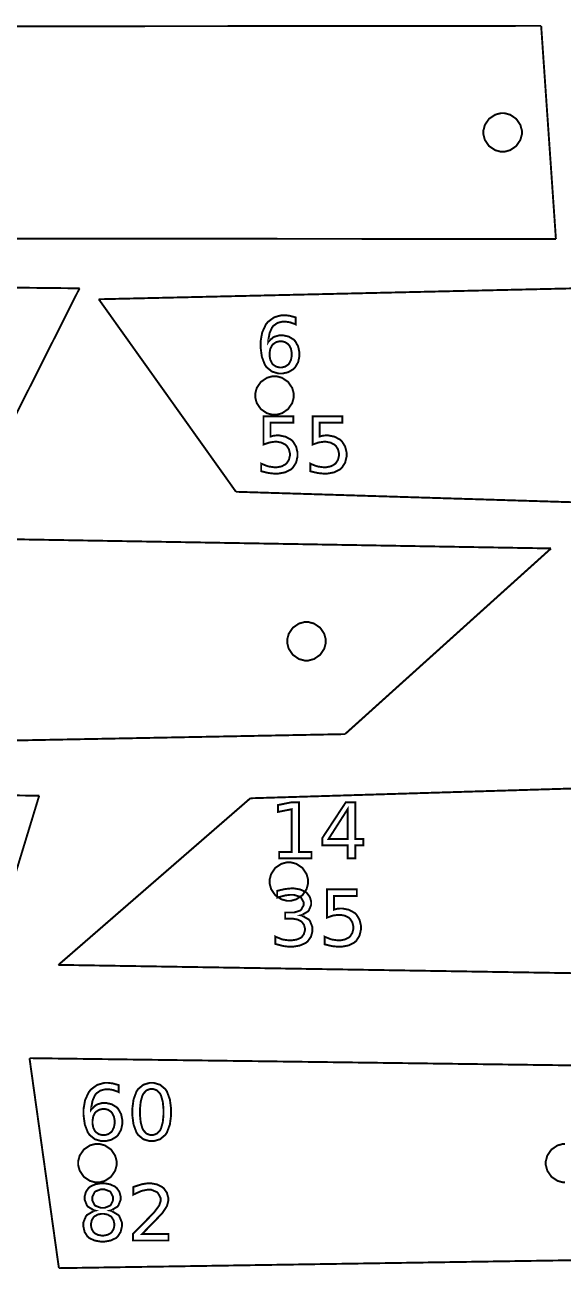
# Model space of a CAD drawing. Extents: x 0 to 51.8, y 1.6 to 26.8.
# Drawn here: x 25.17 to 28.08, y 7.61 to 14.34 of the extents above; entities that cross this region are included whole.
import ezdxf

# ---------------------------------------------------------------- set-up
doc = ezdxf.new("R2010")
doc.units = 0
doc.layers.get('0').update_dxf_attribs({"linetype": 'CONTINUOUS'})

msp = doc.modelspace()

# ---------------------------------------------------------------- linework, layer by layer
at = {"color": 0, "const_width": 0.010417}
for points in [[(22.6238, 14.3333), (27.9574, 14.3381)], [(27.9574, 14.3381), (28.0372, 13.1849)], [(22.7051, 13.1896), (28.0372, 13.1849)], [(20.5243, 12.9709), (25.4611, 12.9183)], [(25.4611, 12.9183), (24.8844, 11.7726)], [(25.5653, 12.8592), (30.4333, 12.9709)], [(25.5653, 12.8592), (26.3071, 11.8178)], [(26.3071, 11.8178), (29.9087, 11.706)], [(24.2614, 11.5753), (28.0108, 11.5113)], [(28.0108, 11.5113), (26.8968, 10.5069)], [(23.5617, 10.4429), (26.8968, 10.5069)], [(21.2974, 10.2233), (25.2429, 10.1738)], [(25.2429, 10.1738), (24.8579, 8.90788)], [(26.3847, 10.1599), (25.3471, 9.25874)], [(26.3847, 10.1599), (28.475, 10.2233)], [(25.3471, 9.25874), (29.2782, 9.19536)], [(25.1906, 8.75418), (28.5964, 8.70876)], [(25.1906, 8.75418), (25.3496, 7.61828)], [(28.0865, 8.08208), (28.0764, 8.08208), (28.046, 8.09028), (28.0129, 8.11263), (27.9906, 8.14572), (27.9824, 8.17617), (27.9824, 8.18625), (27.9824, 8.1964), (27.9906, 8.22683), (28.0129, 8.25993), (28.046, 8.28228), (28.0764, 8.29042), (28.0865, 8.29042)], [(25.3496, 7.61828), (28.2949, 7.66368)]]:
    msp.add_lwpolyline(points, dxfattribs=at)
for points in [[(27.8532, 13.7614), (27.8532, 13.7514), (27.845, 13.7209), (27.8226, 13.6878), (27.7896, 13.6655), (27.7592, 13.6573), (27.749, 13.6573), (27.7389, 13.6573), (27.7085, 13.6655), (27.6754, 13.6878), (27.6531, 13.7209), (27.6449, 13.7514), (27.6449, 13.7614), (27.6449, 13.7716), (27.6531, 13.802), (27.6754, 13.8351), (27.7085, 13.8575), (27.7389, 13.8656), (27.749, 13.8656), (27.7592, 13.8656), (27.7896, 13.8575), (27.8226, 13.8351), (27.845, 13.802), (27.8532, 13.7716), (27.8532, 13.7614)], [(26.6196, 12.3385), (26.6196, 12.3284), (26.6114, 12.298), (26.589, 12.2649), (26.556, 12.2425), (26.5256, 12.2343), (26.5154, 12.2343), (26.5053, 12.2343), (26.4749, 12.2425), (26.4417, 12.2649), (26.4194, 12.298), (26.4112, 12.3284), (26.4112, 12.3385), (26.4112, 12.3486), (26.4194, 12.3791), (26.4417, 12.4122), (26.4749, 12.4345), (26.5053, 12.4427), (26.5154, 12.4427), (26.5256, 12.4427), (26.556, 12.4345), (26.589, 12.4122), (26.6114, 12.3791), (26.6196, 12.3486), (26.6196, 12.3385)], [(26.7926, 11.0091), (26.7926, 10.999), (26.7844, 10.9686), (26.7621, 10.9355), (26.729, 10.9131), (26.6986, 10.9049), (26.6885, 10.9049), (26.6783, 10.9049), (26.6479, 10.9131), (26.6149, 10.9355), (26.5925, 10.9686), (26.5843, 10.999), (26.5843, 11.0091), (26.5843, 11.0193), (26.5925, 11.0497), (26.6149, 11.0828), (26.6479, 11.1051), (26.6783, 11.1133), (26.6885, 11.1133), (26.6986, 11.1133), (26.729, 11.1051), (26.7621, 11.0828), (26.7844, 11.0497), (26.7926, 11.0193), (26.7926, 11.0091)], [(26.6972, 9.70936), (26.6972, 9.69928), (26.689, 9.66883), (26.6667, 9.63574), (26.6336, 9.61339), (26.6032, 9.60519), (26.5931, 9.60519), (26.5829, 9.60519), (26.5525, 9.61339), (26.5194, 9.63574), (26.4971, 9.66883), (26.4889, 9.69928), (26.4889, 9.70936), (26.4889, 9.71951), (26.4971, 9.74994), (26.5194, 9.78304), (26.5525, 9.80539), (26.5829, 9.81353), (26.5931, 9.81353), (26.6032, 9.81353), (26.6336, 9.80539), (26.6667, 9.78304), (26.689, 9.74994), (26.6972, 9.71951), (26.6972, 9.70936)], [(25.6621, 8.18625), (25.6621, 8.17617), (25.6539, 8.14572), (25.6315, 8.11263), (25.5985, 8.09028), (25.5679, 8.08208), (25.5579, 8.08208), (25.5478, 8.08208), (25.5174, 8.09028), (25.4842, 8.11263), (25.4618, 8.14572), (25.4538, 8.17617), (25.4538, 8.18625), (25.4538, 8.1964), (25.4618, 8.22683), (25.4842, 8.25993), (25.5174, 8.28228), (25.5478, 8.29042), (25.5579, 8.29042), (25.5679, 8.29042), (25.5985, 8.28228), (25.6315, 8.25993), (25.6539, 8.22683), (25.6621, 8.1964), (25.6621, 8.18625)]]:
    msp.add_lwpolyline(points, close=True, dxfattribs=at)
at = {"color": 1, "const_width": 0.010417}
for points in [[(26.6304, 12.7606), (26.6304, 12.723), (26.6278, 12.7243), (26.6015, 12.7337), (26.599, 12.7343), (26.5964, 12.735), (26.575, 12.7382), (26.5679, 12.7382), (26.5589, 12.7382), (26.5319, 12.7313), (26.5092, 12.7153), (26.5057, 12.7107), (26.5021, 12.7061), (26.4889, 12.6763), (26.4818, 12.637), (26.4814, 12.6278), (26.4833, 12.6307), (26.5082, 12.6532), (26.5113, 12.6547), (26.5143, 12.6563), (26.5419, 12.6642), (26.5512, 12.6642), (26.5614, 12.6642), (26.5921, 12.6573), (26.619, 12.6411), (26.6235, 12.6364), (26.6279, 12.6318), (26.6435, 12.6037), (26.6501, 12.5716), (26.6501, 12.5609), (26.6501, 12.5504), (26.6432, 12.5187), (26.6269, 12.4906), (26.6224, 12.4858), (26.6178, 12.4812), (26.5901, 12.4647), (26.5592, 12.4576), (26.5489, 12.4576), (26.5372, 12.4576), (26.5022, 12.4677), (26.4728, 12.4913), (26.4681, 12.498), (26.4635, 12.5047), (26.4472, 12.5474), (26.4403, 12.5981), (26.4403, 12.615), (26.4403, 12.6312), (26.4488, 12.6797), (26.4688, 12.7227), (26.4744, 12.7298), (26.4801, 12.7369), (26.5144, 12.762), (26.5532, 12.7727), (26.5663, 12.7727), (26.574, 12.7727), (26.5949, 12.7702), (26.5975, 12.7697), (26.6, 12.7692), (26.6275, 12.7616), (26.6304, 12.7606)], [(26.5489, 12.6317), (26.5426, 12.6317), (26.5239, 12.627), (26.5075, 12.6159), (26.5047, 12.6128), (26.5021, 12.6097), (26.4926, 12.5904), (26.4887, 12.5683), (26.4887, 12.5609), (26.4887, 12.5536), (26.4926, 12.5316), (26.5021, 12.5123), (26.5047, 12.5091), (26.5075, 12.5059), (26.5239, 12.4949), (26.5426, 12.4902), (26.5489, 12.4902), (26.555, 12.4902), (26.5735, 12.4949), (26.5897, 12.5059), (26.5925, 12.5091), (26.5951, 12.5123), (26.6047, 12.5316), (26.6087, 12.5536), (26.6087, 12.5609), (26.6087, 12.5683), (26.6047, 12.5904), (26.5951, 12.6097), (26.5925, 12.6128), (26.5897, 12.6159), (26.5735, 12.627), (26.555, 12.6317), (26.5489, 12.6317)], [(26.4561, 12.2258), (26.6176, 12.2258), (26.6176, 12.191), (26.4939, 12.191), (26.4939, 12.1166), (26.4954, 12.1171), (26.5101, 12.1209), (26.5117, 12.1212), (26.5132, 12.1214), (26.5256, 12.1227), (26.5297, 12.1227), (26.5411, 12.1227), (26.5751, 12.1157), (26.6053, 12.0993), (26.6103, 12.0947), (26.6151, 12.0901), (26.6325, 12.062), (26.64, 12.0301), (26.64, 12.0194), (26.64, 12.0085), (26.6324, 11.9758), (26.6144, 11.9477), (26.6094, 11.9432), (26.6043, 11.9387), (26.5726, 11.9228), (26.5357, 11.9161), (26.5235, 11.9161), (26.5136, 11.9161), (26.4876, 11.9188), (26.4844, 11.9193), (26.4811, 11.9199), (26.4469, 11.928), (26.4433, 11.9291), (26.4433, 11.9703), (26.4464, 11.9687), (26.4781, 11.9562), (26.4814, 11.9553), (26.4846, 11.9546), (26.5131, 11.9506), (26.5226, 11.9506), (26.5304, 11.9506), (26.554, 11.9552), (26.5747, 11.966), (26.5782, 11.969), (26.5815, 11.9722), (26.5935, 11.9909), (26.5987, 12.0123), (26.5987, 12.0194), (26.5987, 12.0265), (26.5935, 12.0477), (26.5815, 12.0665), (26.5782, 12.0695), (26.5747, 12.0726), (26.554, 12.0835), (26.5304, 12.0882), (26.5226, 12.0882), (26.5143, 12.0882), (26.4924, 12.0851), (26.4896, 12.0845), (26.4868, 12.0839), (26.459, 12.0745), (26.4561, 12.0732), (26.4561, 12.2258)], [(26.7215, 12.2258), (26.8829, 12.2258), (26.8829, 12.191), (26.7592, 12.191), (26.7592, 12.1166), (26.7607, 12.1171), (26.7756, 12.1209), (26.7771, 12.1212), (26.7785, 12.1214), (26.7908, 12.1227), (26.795, 12.1227), (26.8064, 12.1227), (26.8406, 12.1157), (26.8706, 12.0993), (26.8756, 12.0947), (26.8804, 12.0901), (26.8978, 12.062), (26.9053, 12.0301), (26.9053, 12.0194), (26.9053, 12.0085), (26.8976, 11.9758), (26.8797, 11.9477), (26.8747, 11.9432), (26.8696, 11.9387), (26.8379, 11.9228), (26.801, 11.9161), (26.7888, 11.9161), (26.779, 11.9161), (26.7529, 11.9188), (26.7497, 11.9193), (26.7464, 11.9199), (26.7122, 11.928), (26.7086, 11.9291), (26.7086, 11.9703), (26.7117, 11.9687), (26.7433, 11.9562), (26.7467, 11.9553), (26.7499, 11.9546), (26.7783, 11.9506), (26.7879, 11.9506), (26.7957, 11.9506), (26.8193, 11.9552), (26.84, 11.966), (26.8435, 11.969), (26.8468, 11.9722), (26.8589, 11.9909), (26.864, 12.0123), (26.864, 12.0194), (26.864, 12.0265), (26.8589, 12.0477), (26.8468, 12.0665), (26.8435, 12.0695), (26.84, 12.0726), (26.8193, 12.0835), (26.7957, 12.0882), (26.7879, 12.0882), (26.7796, 12.0882), (26.7576, 12.0851), (26.7549, 12.0845), (26.7522, 12.0839), (26.7243, 12.0745), (26.7215, 12.0732), (26.7215, 12.2258)], [(26.5406, 9.86888), (26.6079, 9.86888), (26.6079, 10.1006), (26.5347, 10.0861), (26.5347, 10.1234), (26.6074, 10.1382), (26.6485, 10.1382), (26.6485, 9.86888), (26.7156, 9.86888), (26.7156, 9.83436), (26.5406, 9.83436), (26.5406, 9.86888)], [(26.901, 10.1382), (26.9526, 10.1382), (26.9526, 9.94026), (26.996, 9.94026), (26.996, 9.90597), (26.9526, 9.90597), (26.9526, 9.83436), (26.9118, 9.83436), (26.9118, 9.90597), (26.7746, 9.90597), (26.7746, 9.94569), (26.901, 10.1382)], [(26.9118, 10.1024), (26.8081, 9.94026), (26.9118, 9.94026), (26.9118, 10.1024)], [(26.6581, 9.52675), (26.6629, 9.52572), (26.7013, 9.50385), (26.704, 9.50049), (26.7068, 9.49718), (26.7207, 9.46272), (26.7207, 9.45122), (26.7207, 9.44129), (26.7129, 9.41135), (26.6949, 9.38569), (26.6897, 9.38157), (26.6846, 9.3775), (26.6522, 9.36317), (26.6143, 9.35704), (26.6018, 9.35704), (26.5919, 9.35704), (26.5658, 9.36029), (26.5625, 9.36094), (26.5592, 9.3616), (26.5242, 9.37082), (26.5206, 9.37201), (26.5206, 9.41174), (26.5235, 9.4101), (26.5547, 9.3974), (26.5582, 9.39654), (26.5615, 9.39572), (26.5908, 9.39154), (26.6007, 9.39154), (26.6092, 9.39154), (26.6347, 9.39535), (26.6561, 9.40424), (26.6594, 9.40674), (26.6629, 9.40935), (26.6746, 9.42557), (26.6797, 9.44482), (26.6797, 9.45122), (26.6797, 9.45725), (26.675, 9.47515), (26.6639, 9.49061), (26.6608, 9.49311), (26.6576, 9.49567), (26.6383, 9.5045), (26.616, 9.50831), (26.6085, 9.50831), (26.5732, 9.50831), (26.5732, 9.54215), (26.6103, 9.54215), (26.6218, 9.54215), (26.6537, 9.55231), (26.6565, 9.55431), (26.6592, 9.55638), (26.6728, 9.58106), (26.6728, 9.58925), (26.6728, 9.59819), (26.6588, 9.62299), (26.656, 9.62506), (26.6533, 9.62717), (26.6197, 9.63764), (26.6085, 9.63764), (26.5994, 9.63764), (26.5754, 9.6346), (26.5722, 9.63396), (26.569, 9.63336), (26.5336, 9.62375), (26.5297, 9.62244), (26.5297, 9.65912), (26.5336, 9.66021), (26.5701, 9.66835), (26.5736, 9.66889), (26.5769, 9.66943), (26.6033, 9.67215), (26.6122, 9.67215), (26.6226, 9.67215), (26.654, 9.66683), (26.6817, 9.65446), (26.6863, 9.65087), (26.6907, 9.64735), (26.7067, 9.62587), (26.7136, 9.60151), (26.7136, 9.59338), (26.7136, 9.58274), (26.7014, 9.55376), (26.699, 9.55083), (26.6967, 9.54796), (26.6625, 9.52789), (26.6581, 9.52675)], [(26.7992, 9.66672), (26.9606, 9.66672), (26.9606, 9.632), (26.8369, 9.632), (26.8369, 9.55757), (26.8383, 9.55811), (26.8532, 9.5619), (26.8547, 9.56213), (26.8561, 9.56239), (26.8686, 9.56364), (26.8728, 9.56364), (26.884, 9.56364), (26.9182, 9.55664), (26.9482, 9.54031), (26.9532, 9.53564), (26.9582, 9.53103), (26.9754, 9.50293), (26.9829, 9.47103), (26.9829, 9.46035), (26.9829, 9.44949), (26.9753, 9.41678), (26.9575, 9.38872), (26.9524, 9.38417), (26.9472, 9.37967), (26.9157, 9.36382), (26.8788, 9.35704), (26.8664, 9.35704), (26.8567, 9.35704), (26.8306, 9.35975), (26.8274, 9.36029), (26.824, 9.36083), (26.7899, 9.36897), (26.7864, 9.37007), (26.7864, 9.41129), (26.7894, 9.40967), (26.8211, 9.39719), (26.8243, 9.39632), (26.8276, 9.39556), (26.8561, 9.39154), (26.8656, 9.39154), (26.8733, 9.39154), (26.8969, 9.39615), (26.9176, 9.40696), (26.9211, 9.41), (26.9246, 9.41314), (26.9365, 9.43192), (26.9417, 9.45324), (26.9417, 9.46035), (26.9417, 9.46744), (26.9365, 9.48872), (26.9246, 9.50743), (26.9211, 9.51047), (26.9176, 9.51361), (26.8969, 9.52447), (26.8733, 9.52914), (26.8656, 9.52914), (26.8574, 9.52914), (26.8353, 9.5261), (26.8326, 9.52544), (26.8299, 9.52485), (26.8019, 9.51546), (26.7992, 9.51417), (26.7992, 9.66672)], [(25.6729, 8.60835), (25.6729, 8.57081), (25.6703, 8.57206), (25.644, 8.58143), (25.6414, 8.58208), (25.6389, 8.58274), (25.6175, 8.58599), (25.6104, 8.58599), (25.6014, 8.58599), (25.5744, 8.5791), (25.5517, 8.56304), (25.5481, 8.55843), (25.5446, 8.55388), (25.5314, 8.52403), (25.5243, 8.48481), (25.5237, 8.47553), (25.5258, 8.47846), (25.5507, 8.50092), (25.5538, 8.50244), (25.5568, 8.50407), (25.5844, 8.51199), (25.5938, 8.51199), (25.6039, 8.51199), (25.6346, 8.50504), (25.6615, 8.48887), (25.666, 8.48421), (25.6704, 8.4796), (25.686, 8.45144), (25.6926, 8.41938), (25.6926, 8.40869), (25.6926, 8.39817), (25.6857, 8.36649), (25.6694, 8.33832), (25.6649, 8.33361), (25.6603, 8.32894), (25.6326, 8.31244), (25.6017, 8.30539), (25.5912, 8.30539), (25.5796, 8.30539), (25.5447, 8.31549), (25.5153, 8.33903), (25.5106, 8.34576), (25.506, 8.35249), (25.4897, 8.39518), (25.4828, 8.44586), (25.4828, 8.46272), (25.4828, 8.47894), (25.4913, 8.52746), (25.5111, 8.57042), (25.5168, 8.57753), (25.5226, 8.58469), (25.5569, 8.60975), (25.5957, 8.6205), (25.6086, 8.6205), (25.6165, 8.6205), (25.6374, 8.618), (25.6399, 8.61746), (25.6425, 8.61697), (25.67, 8.60938), (25.6729, 8.60835)], [(25.8514, 8.6205), (25.8626, 8.6205), (25.8965, 8.6104), (25.925, 8.58686), (25.9296, 8.58014), (25.934, 8.5734), (25.9497, 8.5306), (25.9564, 8.47971), (25.9564, 8.46272), (25.9564, 8.44586), (25.9497, 8.39518), (25.934, 8.35249), (25.9296, 8.34576), (25.925, 8.33903), (25.8965, 8.31549), (25.8626, 8.30539), (25.8514, 8.30539), (25.8401, 8.30539), (25.8064, 8.31549), (25.7779, 8.33903), (25.7735, 8.34576), (25.769, 8.35249), (25.7532, 8.39518), (25.7465, 8.44586), (25.7465, 8.46272), (25.7465, 8.47971), (25.7532, 8.5306), (25.769, 8.5734), (25.7735, 8.58014), (25.7779, 8.58686), (25.8064, 8.6104), (25.8401, 8.6205), (25.8514, 8.6205)], [(25.8514, 8.58794), (25.8444, 8.58794), (25.8236, 8.58014), (25.8063, 8.5619), (25.8036, 8.55669), (25.801, 8.55149), (25.7917, 8.51758), (25.7878, 8.47646), (25.7878, 8.46272), (25.7878, 8.44911), (25.7917, 8.40821), (25.801, 8.3744), (25.8036, 8.36919), (25.8063, 8.36399), (25.8236, 8.34576), (25.8444, 8.33794), (25.8514, 8.33794), (25.8583, 8.33794), (25.8794, 8.34576), (25.8967, 8.36399), (25.8993, 8.36919), (25.9021, 8.3744), (25.9114, 8.40821), (25.9154, 8.44911), (25.9154, 8.46272), (25.9154, 8.47646), (25.9114, 8.51758), (25.9021, 8.55149), (25.8993, 8.55669), (25.8967, 8.5619), (25.8794, 8.58014), (25.8583, 8.58794), (25.8514, 8.58794)], [(25.5912, 8.47944), (25.5851, 8.47944), (25.5664, 8.47472), (25.55, 8.46371), (25.5472, 8.46056), (25.5446, 8.45742), (25.5351, 8.43815), (25.5313, 8.41607), (25.5313, 8.40869), (25.5313, 8.40136), (25.5351, 8.37935), (25.5446, 8.36003), (25.5472, 8.35682), (25.55, 8.35368), (25.5664, 8.34267), (25.5851, 8.33794), (25.5912, 8.33794), (25.5975, 8.33794), (25.616, 8.34267), (25.6322, 8.35368), (25.6349, 8.35682), (25.6376, 8.36003), (25.6471, 8.37935), (25.6513, 8.40136), (25.6513, 8.40869), (25.6513, 8.41607), (25.6471, 8.43815), (25.6376, 8.45742), (25.6349, 8.46056), (25.6322, 8.46371), (25.616, 8.47472), (25.5975, 8.47944), (25.5912, 8.47944)], [(25.5451, 7.92953), (25.5407, 7.93061), (25.5062, 7.95107), (25.5039, 7.95404), (25.5014, 7.95708), (25.489, 7.98801), (25.489, 7.99832), (25.489, 8.00651), (25.4956, 8.03093), (25.5106, 8.05236), (25.5149, 8.05583), (25.5193, 8.0594), (25.5457, 8.07178), (25.576, 8.0771), (25.5861, 8.0771), (25.5963, 8.0771), (25.6265, 8.07178), (25.6529, 8.0594), (25.6572, 8.05583), (25.6617, 8.05236), (25.6768, 8.03093), (25.6833, 8.00651), (25.6833, 7.99832), (25.6833, 7.98725), (25.671, 7.95708), (25.6686, 7.95404), (25.6661, 7.95107), (25.6319, 7.93061), (25.6275, 7.92953), (25.6325, 7.92839), (25.671, 7.90576), (25.6738, 7.9024), (25.6765, 7.89908), (25.6903, 7.86481), (25.6903, 7.85335), (25.6903, 7.84358), (25.6835, 7.81424), (25.6678, 7.78939), (25.6633, 7.78543), (25.6589, 7.78153), (25.6306, 7.76785), (25.5972, 7.76199), (25.5861, 7.76199), (25.575, 7.76199), (25.5417, 7.76785), (25.5133, 7.78153), (25.5089, 7.78543), (25.5043, 7.78939), (25.4886, 7.81424), (25.4819, 7.84358), (25.4819, 7.85335), (25.4819, 7.86561), (25.4958, 7.89908), (25.4986, 7.9024), (25.5014, 7.90576), (25.5401, 7.92839), (25.5451, 7.92953)], [(25.7989, 7.80236), (25.9424, 7.80236), (25.9424, 7.76785), (25.7496, 7.76785), (25.7496, 7.80236), (25.7535, 7.80643), (25.7771, 7.83078), (25.8065, 7.86068), (25.8132, 7.86746), (25.82, 7.87429), (25.8461, 7.90099), (25.8622, 7.91803), (25.864, 7.91997), (25.8672, 7.92367), (25.8903, 7.95497), (25.8915, 7.95751), (25.8929, 7.96013), (25.8996, 7.98079), (25.8996, 7.98768), (25.8996, 7.99756), (25.8853, 8.02468), (25.8825, 8.02718), (25.8796, 8.02979), (25.8485, 8.04258), (25.8382, 8.04258), (25.8279, 8.04258), (25.801, 8.037), (25.7974, 8.03586), (25.7938, 8.03478), (25.7557, 8.01774), (25.7515, 8.01546), (25.7515, 8.05692), (25.7557, 8.0586), (25.7942, 8.07107), (25.7978, 8.07189), (25.8014, 8.07275), (25.8285, 8.0771), (25.8375, 8.0771), (25.8481, 8.0771), (25.8797, 8.07118), (25.9079, 8.0574), (25.9126, 8.05344), (25.9172, 8.04953), (25.9337, 8.02599), (25.9408, 7.9994), (25.9408, 7.9905), (25.9408, 7.98161), (25.9349, 7.95774), (25.9336, 7.95492), (25.9325, 7.95215), (25.9112, 7.91922), (25.9082, 7.91542), (25.9074, 7.91444), (25.8975, 7.90397), (25.8803, 7.88607), (25.8757, 7.88135), (25.8711, 7.87668), (25.8429, 7.8475), (25.8071, 7.81082), (25.7989, 7.80236)], [(25.5301, 7.99442), (25.5301, 7.98525), (25.5424, 7.95996), (25.5449, 7.95774), (25.5474, 7.95557), (25.5764, 7.9445), (25.5861, 7.9445), (25.5965, 7.9445), (25.625, 7.95557), (25.6275, 7.95774), (25.63, 7.95996), (25.6425, 7.98583), (25.6425, 7.99442), (25.6425, 8.00364), (25.63, 8.02914), (25.6275, 8.03131), (25.625, 8.03353), (25.5958, 8.04454), (25.5861, 8.04454), (25.5758, 8.04454), (25.5474, 8.03353), (25.5449, 8.03131), (25.5424, 8.02914), (25.5301, 8.0031), (25.5301, 7.99442)], [(25.5861, 7.91217), (25.5796, 7.91217), (25.5599, 7.90821), (25.5429, 7.89899), (25.5401, 7.89632), (25.5372, 7.89372), (25.5275, 7.87776), (25.5233, 7.85949), (25.5233, 7.85335), (25.5233, 7.84722), (25.5275, 7.82878), (25.5372, 7.81278), (25.5401, 7.81017), (25.5429, 7.80757), (25.5599, 7.79844), (25.5796, 7.79454), (25.5861, 7.79454), (25.5926, 7.79454), (25.6124, 7.79844), (25.6294, 7.80757), (25.6324, 7.81017), (25.6351, 7.81282), (25.645, 7.82889), (25.6493, 7.84728), (25.6493, 7.85335), (25.6493, 7.85949), (25.645, 7.87776), (25.6351, 7.89372), (25.6324, 7.89632), (25.6294, 7.89899), (25.6124, 7.90821), (25.5926, 7.91217), (25.5861, 7.91217)]]:
    msp.add_lwpolyline(points, close=True, dxfattribs=at)

doc.saveas('drawing.dxf')
